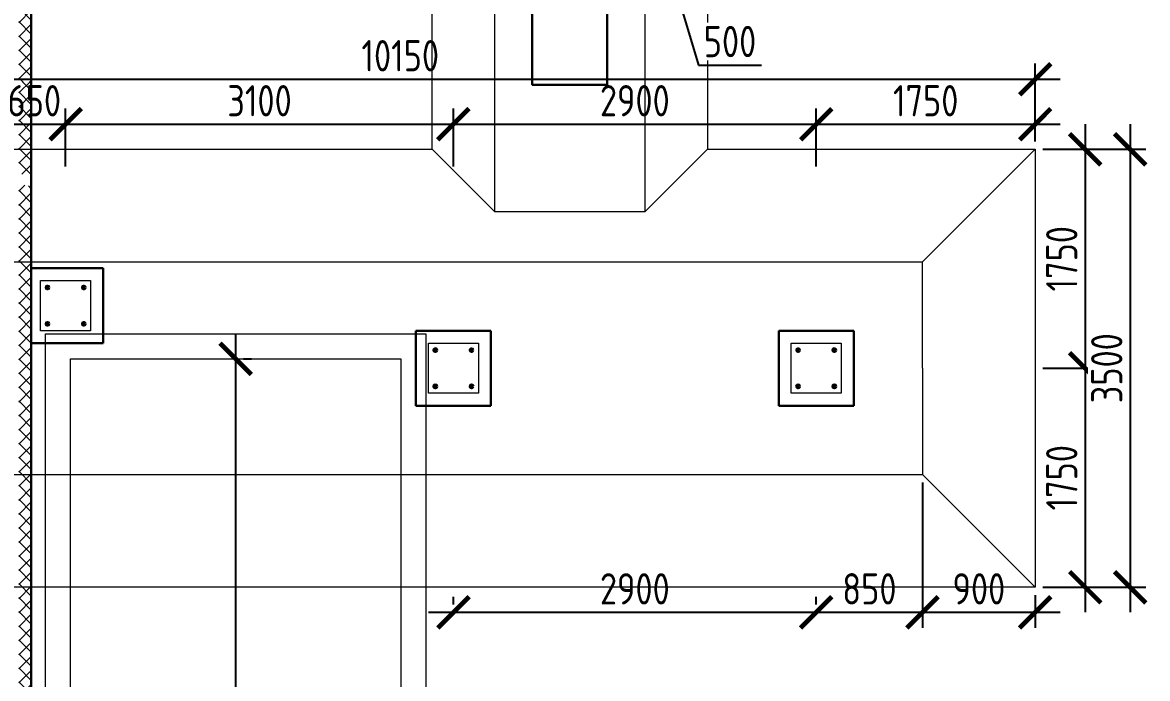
# Model space of a CAD drawing. Header units: millimetres. Extents: x 2559584 to 2748503, y -688364 to -611007.
# Drawn here: x 2578091 to 2587084, y -640107 to -634865 of the extents above; entities that cross this region are included whole.
import ezdxf

# ---------------------------------------------------------------- set-up
doc = ezdxf.new("R2010")
doc.units = ezdxf.units.MM
doc.header["$LTSCALE"] = 50
doc.linetypes.add('PS-HIDDEN1', pattern=[4, 3, -1])
doc.layers.get('Defpoints').update_dxf_attribs({"color": 4})
for name, color, linetype, lineweight in [('___отверстия_пол', 84, 'Continuous', 35), ('_PP__F_Column', 1, 'Continuous', 40), ('_PP__F_Plate', 90, 'Continuous', 40), ('_PP_DIM Linear', 140, 'Continuous', 9), ('Тонкие', 175, 'Continuous', 20)]:
    doc.layers.add(name, color=color, linetype=linetype, lineweight=lineweight)
doc.styles.add('_PP_Text Style', font='isocpeur.ttf', dxfattribs={"width": 0.8})
doc.dimstyles.new('_PP_DIM Style', dxfattribs={"dimtxt": 2.5, "dimasz": 2.5, "dimexe": 1.25, "dimexo": 0.625, "dimtad": 1, "dimdec": 0, "dimrnd": 0.001, "dimtxsty": '_PP_Text Style', "dimblk": 'ARCHTICK', "dimcen": 2.5, "dimdle": 2, "dimadec": 0, "dimazin": 2, "dimtfac": 0.75, "dimtdec": 0, "dimtmove": 0, "dimatfit": 3, "dimfxl": 1, "dimtolj": 1, "dimarcsym": 0})

# ---------------------------------------------------------------- blocks, each defined once
blk = doc.blocks.new('_ARCHTICK')
at = {"color": 0, "linetype": 'ByBlock', "const_width": 0.15}
blk.add_lwpolyline([(-0.5, -0.5), (0.5, 0.5)], dxfattribs=at)
blk = doc.blocks.new('*D496')
at = {"layer": '_PP_DIM Linear', "color": 0, "lineweight": -2, "ltscale": 100, "transparency": 16777216}
for p, q in [((2579795.7, -643752.3), (2579795.7, -637352.3)), ((2579858.2, -637552.3), (2579920.7, -637552.3)), ((2579858.2, -643552.3), (2579920.7, -643552.3))]:
    blk.add_line(p, q, dxfattribs=at)
at = {"layer": 'Defpoints', "color": 0, "ltscale": 100, "transparency": 16777216}
for p in [(2579795.7, -637552.3), (2579795.7, -637552.3), (2579795.7, -643552.3)]:
    blk.add_point(p, dxfattribs=at)
at = {"layer": '_PP_DIM Linear', "color": 0, "lineweight": -2, "ltscale": 100, "transparency": 16777216, "xscale": 250, "yscale": 250, "zscale": 250}
for p, rotation in [((2579795.7, -637552.3), 90), ((2579795.7, -643552.3), 270)]:
    blk.add_blockref('_ARCHTICK', p, dxfattribs=dict(at, rotation=rotation))
at = {"layer": '_PP_DIM Linear', "color": 0, "ltscale": 100, "transparency": 16777216, "insert": (2579608.2, -640552.3), "char_height": 250, "attachment_point": 5, "rotation": 90, "style": '_PP_Text Style', "bg_fill": 3, "box_fill_scale": 1.1, "bg_fill_color": 256, "bg_fill_true_color": 13158600, "bg_fill_transparency": 0}
blk.add_mtext('\\A1;6000', dxfattribs=at)
blk = doc.blocks.new('*D518')
at = {"layer": '_PP_DIM Linear', "color": 0, "lineweight": -2, "transparency": 16777216}
for p, q in [((2577785.8, -635814.9), (2577785.8, -635552.1)), ((2578435.8, -635814.9), (2578435.8, -635552.1)), ((2577585.8, -635677.1), (2578635.8, -635677.1))]:
    blk.add_line(p, q, dxfattribs=at)
at = {"layer": 'Defpoints', "color": 0, "transparency": 16777216}
for p in [(2577785.8, -635877.4), (2578435.8, -635877.4)]:
    blk.add_point(p, dxfattribs=at)
at = {"layer": '_PP_DIM Linear', "color": 0, "transparency": 16777216, "insert": (2578185.8, -635489.6), "char_height": 250, "attachment_point": 5, "style": '_PP_Text Style', "bg_fill": 3, "box_fill_scale": 1.1, "bg_fill_color": 256, "bg_fill_true_color": 13158600, "bg_fill_transparency": 0}
blk.add_mtext('\\A1;650', dxfattribs=at)
at = {"layer": 'Defpoints', "color": 0, "transparency": 16777216}
blk.add_point((2578435.8, -635677.1), dxfattribs=at)
at = {"layer": '_PP_DIM Linear', "color": 0, "lineweight": -2, "transparency": 16777216, "xscale": 250, "yscale": 250, "zscale": 250, "rotation": 180}
blk.add_blockref('_ARCHTICK', (2577785.8, -635677.1), dxfattribs=at)
at = {"layer": '_PP_DIM Linear', "color": 0, "lineweight": -2, "transparency": 16777216, "xscale": 250, "yscale": 250, "zscale": 250}
blk.add_blockref('_ARCHTICK', (2578435.8, -635677.1), dxfattribs=at)
blk = doc.blocks.new('*D519')
at = {"layer": '_PP_DIM Linear', "color": 0, "lineweight": -2, "transparency": 16777216}
for p, q in [((2578435.8, -636014.8), (2578435.8, -635552.1)), ((2581535.8, -636014.8), (2581535.8, -635552.1)), ((2578235.8, -635677.1), (2581735.8, -635677.1))]:
    blk.add_line(p, q, dxfattribs=at)
at = {"layer": 'Defpoints', "color": 0, "transparency": 16777216}
for p in [(2581535.8, -635677.1), (2578435.8, -636077.3), (2581535.8, -636077.3)]:
    blk.add_point(p, dxfattribs=at)
at = {"layer": '_PP_DIM Linear', "color": 0, "lineweight": -2, "transparency": 16777216, "xscale": 250, "yscale": 250, "zscale": 250, "rotation": 180}
blk.add_blockref('_ARCHTICK', (2578435.8, -635677.1), dxfattribs=at)
at = {"layer": '_PP_DIM Linear', "color": 0, "lineweight": -2, "transparency": 16777216, "xscale": 250, "yscale": 250, "zscale": 250}
blk.add_blockref('_ARCHTICK', (2581535.8, -635677.1), dxfattribs=at)
at = {"layer": '_PP_DIM Linear', "color": 0, "transparency": 16777216, "insert": (2579985.8, -635489.6), "char_height": 250, "attachment_point": 5, "style": '_PP_Text Style', "bg_fill": 3, "box_fill_scale": 1.1, "bg_fill_color": 256, "bg_fill_true_color": 13158600, "bg_fill_transparency": 0}
blk.add_mtext('\\A1;3100', dxfattribs=at)
blk = doc.blocks.new('*D520')
at = {"layer": '_PP_DIM Linear', "color": 0, "lineweight": -2, "transparency": 16777216}
for p, q in [((2581535.8, -636014.8), (2581535.8, -635552.1)), ((2584435.8, -636014.8), (2584435.8, -635552.1)), ((2581335.8, -635677.1), (2584635.8, -635677.1))]:
    blk.add_line(p, q, dxfattribs=at)
at = {"layer": 'Defpoints', "color": 0, "transparency": 16777216}
for p in [(2584435.8, -635677.1), (2581535.8, -636077.3), (2584435.8, -636077.3)]:
    blk.add_point(p, dxfattribs=at)
at = {"layer": '_PP_DIM Linear', "color": 0, "lineweight": -2, "transparency": 16777216, "xscale": 250, "yscale": 250, "zscale": 250, "rotation": 180}
blk.add_blockref('_ARCHTICK', (2581535.8, -635677.1), dxfattribs=at)
at = {"layer": '_PP_DIM Linear', "color": 0, "lineweight": -2, "transparency": 16777216, "xscale": 250, "yscale": 250, "zscale": 250}
blk.add_blockref('_ARCHTICK', (2584435.8, -635677.1), dxfattribs=at)
at = {"layer": '_PP_DIM Linear', "color": 0, "transparency": 16777216, "insert": (2582985.8, -635489.6), "char_height": 250, "attachment_point": 5, "style": '_PP_Text Style', "bg_fill": 3, "box_fill_scale": 1.1, "bg_fill_color": 256, "bg_fill_true_color": 13158600, "bg_fill_transparency": 0}
blk.add_mtext('\\A1;2900', dxfattribs=at)
blk = doc.blocks.new('*D521')
at = {"layer": '_PP_DIM Linear', "color": 0, "lineweight": -2, "transparency": 16777216}
for p, q in [((2584435.8, -636014.8), (2584435.8, -635552.1)), ((2586185.8, -635814.9), (2586185.8, -635552.1)), ((2584235.8, -635677.1), (2586385.8, -635677.1))]:
    blk.add_line(p, q, dxfattribs=at)
at = {"layer": 'Defpoints', "color": 0, "transparency": 16777216}
for p in [(2586185.8, -635677.1), (2586185.8, -635877.4), (2584435.8, -636077.3)]:
    blk.add_point(p, dxfattribs=at)
at = {"layer": '_PP_DIM Linear', "color": 0, "lineweight": -2, "transparency": 16777216, "xscale": 250, "yscale": 250, "zscale": 250, "rotation": 180}
blk.add_blockref('_ARCHTICK', (2584435.8, -635677.1), dxfattribs=at)
at = {"layer": '_PP_DIM Linear', "color": 0, "lineweight": -2, "transparency": 16777216, "xscale": 250, "yscale": 250, "zscale": 250}
blk.add_blockref('_ARCHTICK', (2586185.8, -635677.1), dxfattribs=at)
at = {"layer": '_PP_DIM Linear', "color": 0, "transparency": 16777216, "insert": (2585310.8, -635489.6), "char_height": 250, "attachment_point": 5, "style": '_PP_Text Style', "bg_fill": 3, "box_fill_scale": 1.1, "bg_fill_color": 256, "bg_fill_true_color": 13158600, "bg_fill_transparency": 0}
blk.add_mtext('\\A1;1750', dxfattribs=at)
blk = doc.blocks.new('*D524')
at = {"layer": '_PP_DIM Linear', "color": 0, "lineweight": -2, "transparency": 16777216}
for p, q in [((2581535.8, -639515.3), (2581535.8, -639452.8)), ((2584435.8, -639515.3), (2584435.8, -639452.8)), ((2581335.8, -639577.8), (2584635.8, -639577.8))]:
    blk.add_line(p, q, dxfattribs=at)
at = {"layer": 'Defpoints', "color": 0, "transparency": 16777216}
for p in [(2581535.8, -639577.8), (2584435.8, -639577.8), (2584435.8, -639577.8)]:
    blk.add_point(p, dxfattribs=at)
at = {"layer": '_PP_DIM Linear', "color": 0, "lineweight": -2, "transparency": 16777216, "xscale": 250, "yscale": 250, "zscale": 250, "rotation": 180}
blk.add_blockref('_ARCHTICK', (2581535.8, -639577.8), dxfattribs=at)
at = {"layer": '_PP_DIM Linear', "color": 0, "lineweight": -2, "transparency": 16777216, "xscale": 250, "yscale": 250, "zscale": 250}
blk.add_blockref('_ARCHTICK', (2584435.8, -639577.8), dxfattribs=at)
at = {"layer": '_PP_DIM Linear', "color": 0, "transparency": 16777216, "insert": (2582985.8, -639390.3), "char_height": 250, "attachment_point": 5, "style": '_PP_Text Style', "bg_fill": 3, "box_fill_scale": 1.1, "bg_fill_color": 256, "bg_fill_true_color": 13158600, "bg_fill_transparency": 0}
blk.add_mtext('\\A1;2900', dxfattribs=at)
blk = doc.blocks.new('*D525')
at = {"layer": '_PP_DIM Linear', "color": 0, "lineweight": -2, "transparency": 16777216}
for p, q in [((2585285.8, -638539.8), (2585285.8, -639702.8)), ((2584435.8, -639515.3), (2584435.8, -639452.8)), ((2584235.8, -639577.8), (2585485.8, -639577.8))]:
    blk.add_line(p, q, dxfattribs=at)
at = {"layer": 'Defpoints', "color": 0, "transparency": 16777216}
for p in [(2585285.8, -638477.3), (2584435.8, -639577.8), (2585285.8, -639577.8)]:
    blk.add_point(p, dxfattribs=at)
at = {"layer": '_PP_DIM Linear', "color": 0, "lineweight": -2, "transparency": 16777216, "xscale": 250, "yscale": 250, "zscale": 250, "rotation": 180}
blk.add_blockref('_ARCHTICK', (2584435.8, -639577.8), dxfattribs=at)
at = {"layer": '_PP_DIM Linear', "color": 0, "lineweight": -2, "transparency": 16777216, "xscale": 250, "yscale": 250, "zscale": 250}
blk.add_blockref('_ARCHTICK', (2585285.8, -639577.8), dxfattribs=at)
at = {"layer": '_PP_DIM Linear', "color": 0, "transparency": 16777216, "insert": (2584860.8, -639390.3), "char_height": 250, "attachment_point": 5, "style": '_PP_Text Style', "bg_fill": 3, "box_fill_scale": 1.1, "bg_fill_color": 256, "bg_fill_true_color": 13158600, "bg_fill_transparency": 0}
blk.add_mtext('\\A1;850', dxfattribs=at)
blk = doc.blocks.new('*D526')
at = {"layer": '_PP_DIM Linear', "color": 0, "lineweight": -2, "transparency": 16777216}
for p, q in [((2585285.8, -638539.8), (2585285.8, -639702.8)), ((2586185.8, -639439.8), (2586185.8, -639702.8)), ((2585085.8, -639577.8), (2586385.8, -639577.8))]:
    blk.add_line(p, q, dxfattribs=at)
at = {"layer": 'Defpoints', "color": 0, "transparency": 16777216}
for p in [(2585285.8, -638477.3), (2586185.8, -639377.3), (2586185.8, -639577.8)]:
    blk.add_point(p, dxfattribs=at)
at = {"layer": '_PP_DIM Linear', "color": 0, "lineweight": -2, "transparency": 16777216, "xscale": 250, "yscale": 250, "zscale": 250, "rotation": 180}
blk.add_blockref('_ARCHTICK', (2585285.8, -639577.8), dxfattribs=at)
at = {"layer": '_PP_DIM Linear', "color": 0, "lineweight": -2, "transparency": 16777216, "xscale": 250, "yscale": 250, "zscale": 250}
blk.add_blockref('_ARCHTICK', (2586185.8, -639577.8), dxfattribs=at)
at = {"layer": '_PP_DIM Linear', "color": 0, "transparency": 16777216, "insert": (2585735.8, -639390.3), "char_height": 250, "attachment_point": 5, "style": '_PP_Text Style', "bg_fill": 3, "box_fill_scale": 1.1, "bg_fill_color": 256, "bg_fill_true_color": 13158600, "bg_fill_transparency": 0}
blk.add_mtext('\\A1;900', dxfattribs=at)
blk = doc.blocks.new('*D527')
at = {"layer": '_PP_DIM Linear', "color": 0, "lineweight": -2, "transparency": 16777216}
for p, q in [((2576035.9, -635814.9), (2576035.9, -635192.6)), ((2586185.8, -635814.9), (2586185.8, -635192.6)), ((2575835.9, -635317.6), (2586385.8, -635317.6))]:
    blk.add_line(p, q, dxfattribs=at)
at = {"layer": 'Defpoints', "color": 0, "transparency": 16777216}
for p in [(2586185.8, -635317.6), (2576035.9, -635877.4), (2586185.8, -635877.4)]:
    blk.add_point(p, dxfattribs=at)
at = {"layer": '_PP_DIM Linear', "color": 0, "lineweight": -2, "transparency": 16777216, "xscale": 250, "yscale": 250, "zscale": 250, "rotation": 180}
blk.add_blockref('_ARCHTICK', (2576035.9, -635317.6), dxfattribs=at)
at = {"layer": '_PP_DIM Linear', "color": 0, "lineweight": -2, "transparency": 16777216, "xscale": 250, "yscale": 250, "zscale": 250}
blk.add_blockref('_ARCHTICK', (2586185.8, -635317.6), dxfattribs=at)
at = {"layer": '_PP_DIM Linear', "color": 0, "transparency": 16777216, "insert": (2581110.8, -635130.1), "char_height": 250, "attachment_point": 5, "style": '_PP_Text Style', "bg_fill": 3, "box_fill_scale": 1.1, "bg_fill_color": 256, "bg_fill_true_color": 13158600, "bg_fill_transparency": 0}
blk.add_mtext('\\A1;10150', dxfattribs=at)
blk = doc.blocks.new('*D605')
at = {"layer": '_PP_DIM Linear', "color": 0, "lineweight": -2, "ltscale": 100, "transparency": 16777216}
for p, q in [((2586585.9, -635677.4), (2586585.9, -637827.3)), ((2586248.3, -635877.4), (2586710.9, -635877.4)), ((2586248.3, -637627.3), (2586710.9, -637627.3))]:
    blk.add_line(p, q, dxfattribs=at)
at = {"layer": 'Defpoints', "color": 0, "ltscale": 100, "transparency": 16777216}
for p in [(2586185.8, -635877.4), (2586185.8, -637627.3), (2586585.9, -637627.3)]:
    blk.add_point(p, dxfattribs=at)
at = {"layer": '_PP_DIM Linear', "color": 0, "lineweight": -2, "ltscale": 100, "transparency": 16777216, "xscale": 250, "yscale": 250, "zscale": 250}
for p, rotation in [((2586585.9, -635877.4), 90), ((2586585.9, -637627.3), 270)]:
    blk.add_blockref('_ARCHTICK', p, dxfattribs=dict(at, rotation=rotation))
at = {"layer": '_PP_DIM Linear', "color": 0, "ltscale": 100, "transparency": 16777216, "insert": (2586398.4, -636752.4), "char_height": 250, "attachment_point": 5, "rotation": 90, "style": '_PP_Text Style', "bg_fill": 3, "box_fill_scale": 1.1, "bg_fill_color": 256, "bg_fill_true_color": 13158600, "bg_fill_transparency": 0}
blk.add_mtext('\\A1;1750', dxfattribs=at)
blk = doc.blocks.new('*D606')
at = {"layer": '_PP_DIM Linear', "color": 0, "lineweight": -2, "transparency": 16777216}
for p, q in [((2586585.9, -637427.3), (2586585.9, -639577.3)), ((2586248.3, -637627.3), (2586710.9, -637627.3)), ((2586248.3, -639377.3), (2586710.9, -639377.3))]:
    blk.add_line(p, q, dxfattribs=at)
at = {"layer": 'Defpoints', "color": 0, "transparency": 16777216}
for p in [(2586185.8, -637627.3), (2586185.8, -639377.3), (2586585.9, -639377.3)]:
    blk.add_point(p, dxfattribs=at)
at = {"layer": '_PP_DIM Linear', "color": 0, "lineweight": -2, "transparency": 16777216, "xscale": 250, "yscale": 250, "zscale": 250}
for p, rotation in [((2586585.9, -637627.3), 90), ((2586585.9, -639377.3), 270)]:
    blk.add_blockref('_ARCHTICK', p, dxfattribs=dict(at, rotation=rotation))
at = {"layer": '_PP_DIM Linear', "color": 0, "transparency": 16777216, "insert": (2586398.4, -638502.3), "char_height": 250, "attachment_point": 5, "rotation": 90, "style": '_PP_Text Style', "bg_fill": 3, "box_fill_scale": 1.1, "bg_fill_color": 256, "bg_fill_true_color": 13158600, "bg_fill_transparency": 0}
blk.add_mtext('\\A1;1750', dxfattribs=at)
blk = doc.blocks.new('*D607')
at = {"layer": '_PP_DIM Linear', "color": 0, "lineweight": -2, "transparency": 16777216}
for p, q in [((2586945.5, -635677.4), (2586945.5, -639577.3)), ((2586248.3, -635877.4), (2587070.5, -635877.4)), ((2586248.3, -639377.3), (2587070.5, -639377.3))]:
    blk.add_line(p, q, dxfattribs=at)
at = {"layer": 'Defpoints', "color": 0, "transparency": 16777216}
for p in [(2586185.8, -635877.4), (2586185.8, -639377.3), (2586945.5, -639377.3)]:
    blk.add_point(p, dxfattribs=at)
at = {"layer": '_PP_DIM Linear', "color": 0, "lineweight": -2, "transparency": 16777216, "xscale": 250, "yscale": 250, "zscale": 250}
for p, rotation in [((2586945.5, -635877.4), 90), ((2586945.5, -639377.3), 270)]:
    blk.add_blockref('_ARCHTICK', p, dxfattribs=dict(at, rotation=rotation))
at = {"layer": '_PP_DIM Linear', "color": 0, "transparency": 16777216, "insert": (2586758, -637627.3), "char_height": 250, "attachment_point": 5, "rotation": 90, "style": '_PP_Text Style', "bg_fill": 3, "box_fill_scale": 1.1, "bg_fill_color": 256, "bg_fill_true_color": 13158600, "bg_fill_transparency": 0}
blk.add_mtext('\\A1;3500', dxfattribs=at)
blk = doc.blocks.new('анкера по центральной оси')
at = {"ltscale": 288}
for centre in [(-145, 145), (145, 145), (-145, -145), (145, -145)]:
    blk.add_circle(centre, 12, dxfattribs=at)
at = {"layer": 'Тонкие', "ltscale": 10}
blk.add_lwpolyline([(-200, -200), (-200, 200), (200, 200), (200, -200)], close=True, dxfattribs=at)
blk = doc.blocks.new('ФП')
at = {"layer": '_PP__F_Plate', "lineweight": 15, "true_color": 0xffffff}
h = blk.add_hatch(dxfattribs=at)
h.set_pattern_fill('ANSI37', scale=25)
h.set_pattern_definition([(45, (-152493.95, -10846.61), (-56.1266, 56.1266), []), (135, (-152493.95, -10846.61), (-56.1266, -56.1266), [])])
h.paths.add_polyline_path([(14725, 12340.5), (14725, 12520), (14625, 12520), (14625, 12000), (14725, 12000)])
h.paths.add_polyline_path([(14725, 12000), (14625, 12000), (14625, 11660.5), (14625, 11350), (14725, 11350)])
h.paths.add_polyline_path([(14725, 11350), (14625, 11350), (14625, 10450), (14725, 10450)])
h.paths.add_polyline_path([(14725, 10450), (14625, 10450), (14625, 7550), (14725, 7550)])
h.paths.add_polyline_path([(14725, 7452.7, 0.017103), (14625, 7469.8), (14625, 6800), (14725, 6800)])
h.paths.add_polyline_path([(14725, 6650), (14625, 6650), (14625, 6000), (14725, 6000)])
h.paths.add_polyline_path([(14725, 6800), (14625, 6800), (14625, 6650), (14725, 6650)])
h.paths.add_polyline_path([(14725, 6000), (14625, 6000), (14625, 5700), (14725, 5700)])
h.paths.add_polyline_path([(14725, 5700), (14625, 5700), (14625, 5350), (14725, 5350)])
h.paths.add_polyline_path([(14725, 5350), (14625, 5350), (14625, 4530.2, 0.017103), (14725, 4547.3)])
h.paths.add_polyline_path([(14725, 4547.3, -0.017103), (14625, 4530.2), (14625, 4450), (14725, 4450)])
h.paths.add_polyline_path([(14725, 4450), (14625, 4450), (14625, 1550), (14725, 1550)])
h.paths.add_polyline_path([(14725, 1550), (14625, 1550), (14625, 650), (14725, 650)])
h.paths.add_polyline_path([(14725, 650), (14625, 650), (14625, 0), (14725, 0)])
h.paths.add_polyline_path([(14725, 0), (14625, 0), (14625, -339.5), (14625, -520), (14725, -520)])
at = {"layer": '___отверстия_пол', "color": 1, "lineweight": -2}
blk.add_lwpolyline([(18730, 10300), (17199.1, 10300), (17200, 10900), (17200, 10900), (17200, 10900), (17200.1, 12050), (17800.1, 12050), (17800, 10900), (18730, 10900), (18730, 12052), (19330, 12052), (19330, 10900), (20279.6, 10900), (20279.6, 10300), (19330, 10300), (19330, 8265), (18730, 8265)], close=True, dxfattribs=at)
at = {"layer": '_PP__F_Plate', "lineweight": -2}
for p, q in [((14725, 12520), (14725, -520)), ((15300, 6800), (14725, 6800)), ((15300, 6800), (15300, 6200)), ((18400, 6300), (17800, 6300)), ((17800, 6300), (17800, 5700)), ((18400, 6300), (18400, 5700)), ((21300, 6300), (20700, 6300)), ((20700, 6300), (20700, 5700)), ((21300, 6300), (21300, 5700)), ((14725, 6200), (15300, 6200)), ((17800, 5700), (18400, 5700)), ((20700, 5700), (21300, 5700))]:
    blk.add_line(p, q, dxfattribs=at)
at = {"layer": '_PP__F_Plate', "linetype": 'PS-HIDDEN1', "lineweight": 15, "ltscale": 100}
for p, q in [((14350, 7749.9), (17930, 7749.9)), ((20130, 7749.9), (22750, 7749.9)), ((21850, 6850), (22750, 7749.9)), ((22750, 7749.9), (22750, 6000)), ((14350, 6850), (21850, 6850)), ((21850, 6000), (21850, 6850)), ((21850, 6000), (21850, 5150)), ((22750, 6000), (22750, 4250)), ((14350, 5150), (21850, 5150)), ((21850, 5150), (22750, 4250)), ((22750, 4250), (14350, 4250))]:
    blk.add_line(p, q, dxfattribs=at)
at = {"layer": '_PP__F_Plate', "color": 1, "linetype": 'PS-HIDDEN1', "lineweight": 15, "ltscale": 100}
for points in [[(20579.6, 10750), (20579.6, 10000), (19630, 10000), (19630, 7249.9), (18430, 7249.9), (18430, 10000), (16898.7, 10000), (16899.8, 10750)], [(17930, 7749.9), (17930, 9500), (16397.9, 9500), (16399, 10250)], [(21079.6, 10250), (21079.6, 9500), (20130, 9500), (20130, 7749.9)], [(18430, 7249.9), (17930, 7749.9)], [(19630, 7249.9), (20130, 7749.9)]]:
    blk.add_lwpolyline(points, dxfattribs=at)
at = {"layer": '_PP__F_Column'}
for p in [(15000, 6500), (18100, 6000), (21000, 6000)]:
    blk.add_blockref('анкера по центральной оси', p, dxfattribs=at)
blk = doc.blocks.new('*D452')
at = {"layer": '_PP_DIM Linear', "color": 0, "lineweight": -2, "transparency": 16777216}
for p, q in [((2583065.8, -634547.9), (2583065.8, -634485.4)), ((2582865.8, -634610.4), (2583765.8, -634610.4)), ((2583315.8, -634610.4), (2583493.9, -635204.1)), ((2583565.8, -634672.9), (2583565.8, -634735.4)), ((2583493.9, -635204.1), (2583998.9, -635204.1))]:
    blk.add_line(p, q, dxfattribs=at)
at = {"layer": 'Defpoints', "color": 0, "transparency": 16777216}
for p in [(2583065.8, -634610.4), (2583565.8, -634610.4), (2583565.8, -634610.4)]:
    blk.add_point(p, dxfattribs=at)
at = {"layer": '_PP_DIM Linear', "color": 0, "lineweight": -2, "transparency": 16777216, "xscale": 250, "yscale": 250, "zscale": 250, "rotation": 180}
blk.add_blockref('_ARCHTICK', (2583065.8, -634610.4), dxfattribs=at)
at = {"layer": '_PP_DIM Linear', "color": 0, "lineweight": -2, "transparency": 16777216, "xscale": 250, "yscale": 250, "zscale": 250}
blk.add_blockref('_ARCHTICK', (2583565.8, -634610.4), dxfattribs=at)
at = {"layer": '_PP_DIM Linear', "color": 0, "transparency": 16777216, "insert": (2583746.4, -635016.6), "char_height": 250, "attachment_point": 5, "style": '_PP_Text Style', "bg_fill": 3, "box_fill_scale": 1.1, "bg_fill_color": 256, "bg_fill_true_color": 13158600, "bg_fill_transparency": 0}
blk.add_mtext('\\A1;500', dxfattribs=at)

msp = doc.modelspace()

# ---------------------------------------------------------------- dimensions: what is measured, and where the dimension line sits
at = {"layer": '_PP_DIM Linear'}
dim = msp.add_linear_dim(base=(2578435.8, -635677.1), p1=(2577785.8, -635877.4), p2=(2578435.8, -635877.4), dimstyle='_PP_DIM Style', override={"dimscale": 100, "dimtmove": 1, "dimtfill": 1}, dxfattribs=at)
dim.commit()
dim.dimension.update_dxf_attribs({"geometry": '*D518', "text_midpoint": (2578185.8, -635677.1), "dimtype": 160})
at = {"layer": '_PP_DIM Linear', "ltscale": 100}
dim = msp.add_linear_dim(base=(2579795.7, -637552.3), p1=(2579795.7, -643552.3), p2=(2579795.7, -637552.3), angle=90, dimstyle='_PP_DIM Style', override={"dimscale": 100, "dimtfill": 1}, dxfattribs=at)
dim.commit()
dim.dimension.update_dxf_attribs({"geometry": '*D496', "text_midpoint": (2579608.2, -640552.3)})
at = {"layer": '_PP_DIM Linear'}
dim = msp.add_linear_dim(base=(2584435.8, -639577.8), p1=(2581535.8, -639577.8), p2=(2584435.8, -639577.8), dimstyle='_PP_DIM Style', override={"dimscale": 100, "dimtmove": 1, "dimtfill": 1}, dxfattribs=at)
dim.commit()
dim.dimension.update_dxf_attribs({"geometry": '*D524', "text_midpoint": (2582985.8, -639390.3)})

# ---------------------------------------------------------------- next in the draw order: linework, layer by layer
at = {"layer": '_PP__F_Plate', "color": 253, "linetype": 'PS-HIDDEN1', "lineweight": 15, "ltscale": 200}
for points in [[(2581315.8, -641607.3), (2581315.8, -643752.3), (2578275.8, -643752.3), (2578275.8, -637352.3), (2581315.8, -637352.3), (2581315.8, -640297.3)], [(2581115.8, -641607.3), (2581115.8, -643552.3), (2578475.8, -643552.3), (2578475.8, -637552.3), (2581115.8, -637552.3), (2581115.8, -640297.3)]]:
    msp.add_lwpolyline(points, dxfattribs=at)

# ---------------------------------------------------------------- next in the draw order: dimensions: what is measured, and where the dimension line sits
at = {"layer": '_PP_DIM Linear'}
for base, p1, p2, picture, middle in [((2581535.8, -635677.1), (2578435.8, -636077.3), (2581535.8, -636077.3), '*D519', (2579985.8, -635489.6)), ((2585285.8, -639577.8), (2584435.8, -639577.8), (2585285.8, -638477.3), '*D525', (2584860.8, -639390.3))]:
    dim = msp.add_linear_dim(base=base, p1=p1, p2=p2, dimstyle='_PP_DIM Style', override={"dimscale": 100, "dimtmove": 1, "dimtfill": 1}, dxfattribs=at)
    dim.commit()
    dim.dimension.update_dxf_attribs({"geometry": picture, "text_midpoint": middle})

# ---------------------------------------------------------------- next in the draw order: dimensions: what is measured, and where the dimension line sits
for base, p1, p2, picture, middle in [((2584435.8, -635677.1), (2581535.8, -636077.3), (2584435.8, -636077.3), '*D520', (2582985.8, -635489.6)), ((2586185.8, -639577.8), (2585285.8, -638477.3), (2586185.8, -639377.3), '*D526', (2585735.8, -639390.3))]:
    dim = msp.add_linear_dim(base=base, p1=p1, p2=p2, dimstyle='_PP_DIM Style', override={"dimscale": 100, "dimtmove": 1, "dimtfill": 1}, dxfattribs=at)
    dim.commit()
    dim.dimension.update_dxf_attribs({"geometry": picture, "text_midpoint": middle})

# ---------------------------------------------------------------- next in the draw order: dimensions: what is measured, and where the dimension line sits
dim = msp.add_linear_dim(base=(2586185.8, -635677.1), p1=(2584435.8, -636077.3), p2=(2586185.8, -635877.4), dimstyle='_PP_DIM Style', override={"dimscale": 100, "dimtmove": 1, "dimtfill": 1}, dxfattribs=at)
dim.commit()
dim.dimension.update_dxf_attribs({"geometry": '*D521', "text_midpoint": (2585310.8, -635489.6)})

# ---------------------------------------------------------------- next in the draw order: dimensions: what is measured, and where the dimension line sits
dim = msp.add_linear_dim(base=(2586185.8, -635317.6), p1=(2576035.9, -635877.4), p2=(2586185.8, -635877.4), dimstyle='_PP_DIM Style', override={"dimscale": 100, "dimtmove": 1, "dimtfill": 1}, dxfattribs=at)
dim.commit()
dim.dimension.update_dxf_attribs({"geometry": '*D527', "text_midpoint": (2581110.8, -635130.1)})

# ---------------------------------------------------------------- next in the draw order: dimensions: what is measured, and where the dimension line sits
at = {"layer": '_PP_DIM Linear', "ltscale": 100}
dim = msp.add_linear_dim(base=(2586585.9, -637627.3), p1=(2586185.8, -635877.4), p2=(2586185.8, -637627.3), angle=270, dimstyle='_PP_DIM Style', override={"dimscale": 100, "dimtfill": 1}, dxfattribs=at)
dim.commit()
dim.dimension.update_dxf_attribs({"geometry": '*D605', "text_midpoint": (2586398.4, -636752.4)})

# ---------------------------------------------------------------- next in the draw order: dimensions: what is measured, and where the dimension line sits
at = {"layer": '_PP_DIM Linear'}
dim = msp.add_linear_dim(base=(2586585.9, -639377.3), p1=(2586185.8, -637627.3), p2=(2586185.8, -639377.3), angle=270, dimstyle='_PP_DIM Style', override={"dimscale": 100, "dimtmove": 1, "dimtfill": 1}, dxfattribs=at)
dim.commit()
dim.dimension.update_dxf_attribs({"geometry": '*D606', "text_midpoint": (2586398.4, -638502.3)})

# ---------------------------------------------------------------- next in the draw order: dimensions: what is measured, and where the dimension line sits
dim = msp.add_linear_dim(base=(2586945.5, -639377.3), p1=(2586185.8, -635877.4), p2=(2586185.8, -639377.3), angle=270, dimstyle='_PP_DIM Style', override={"dimscale": 100, "dimtmove": 1, "dimtfill": 1}, dxfattribs=at)
dim.commit()
dim.dimension.update_dxf_attribs({"geometry": '*D607', "text_midpoint": (2586758, -637627.3)})

# ---------------------------------------------------------------- next in the draw order: block references
at = {"layer": '_PP__F_Plate', "color": 3, "lineweight": 30}
msp.add_blockref('ФП', (2563435.8, -643627.3), dxfattribs=at)

# ---------------------------------------------------------------- next in the draw order: dimensions: what is measured, and where the dimension line sits
at = {"layer": '_PP_DIM Linear'}
dim = msp.add_linear_dim(base=(2583565.8, -634610.4), p1=(2583065.8, -634610.4), p2=(2583565.8, -634610.4), dimstyle='_PP_DIM Style', override={"dimscale": 100, "dimtmove": 1, "dimtfill": 1}, dxfattribs=at)
dim.commit()
dim.dimension.update_dxf_attribs({"geometry": '*D452', "text_midpoint": (2583556.4, -635016.6)})

doc.saveas('drawing.dxf')
